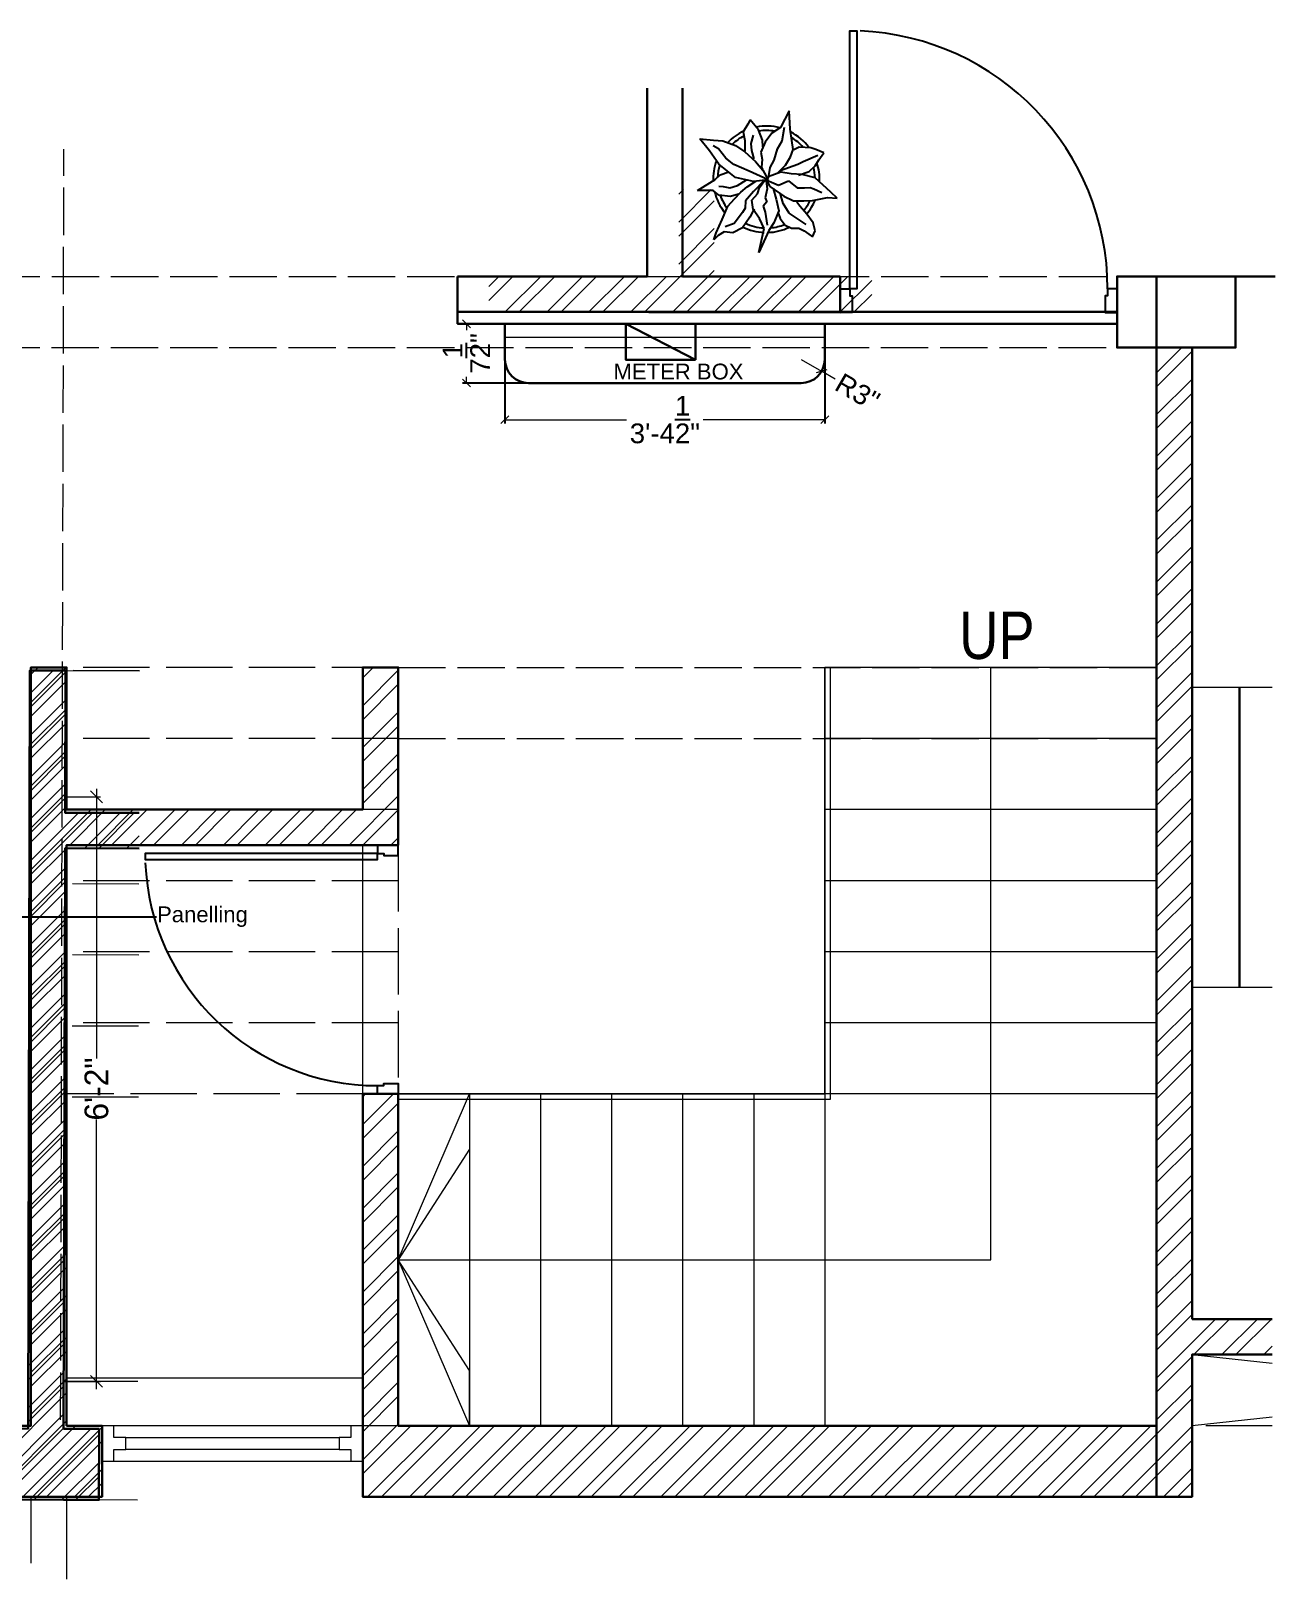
# Model space of a CAD drawing. Header units: millimetres. Extents: x 35877 to 3066687, y -650199 to -40525.
# Drawn here: x 148014.1 to 148171.6, y -179819 to -179623 of the extents above; entities that cross this region are included whole.
import ezdxf
from ezdxf import colors
from ezdxf.entities.mleader import LeaderData, LeaderLine
from ezdxf.math import Vec2, Vec3

# ---------------------------------------------------------------- set-up
doc = ezdxf.new("R2010")
doc.units = ezdxf.units.MM
doc.header["$MEASUREMENT"] = 0
doc.header["$PDMODE"] = 35
for name, pattern in [('ACAD_ISO02W100', [15, 12, -3]), ('ACAD_ISO04W100', [30, 24, -3, 0, -3]), ('DASHED', [0.75, 0.5, -0.25])]:
    doc.linetypes.add(name, pattern=pattern)
doc.layers.get('Defpoints').update_dxf_attribs({"color": 220})
for name, color, linetype in [('AR DOOR', 40, 'Continuous'), ('AR ELE-5', 134, 'Continuous'), ('AR HATCH-7', 7, 'Continuous'), ('GROUND FLOOR  ( Text )', 251, 'Continuous')]:
    doc.layers.add(name, color=color, linetype=linetype)
for name, color, linetype, lineweight in [('COLUMN', 1, 'Continuous', 30), ('dim05', 1, 'Continuous', 13), ('Electrical', 84, 'Continuous', 30), ('FURNITURE', 32, 'Continuous', 9), ('furniture dimensions', 1, 'DASHED', 0), ('GROUND FLOOR', 7, 'Continuous', 9), ('GROUND FLOOR  ( PLINE )', 251, 'Continuous', 30), ('GROUND FLOOR ( DW_RAIL )', 7, 'Continuous', 9), ('GROUND FLOOR ( STAIR )', 251, 'Continuous', 9), ('Labelling', 1, 'Continuous', 25), ('wall', 7, 'Continuous', 30), ('XX~SLAB ( BEAM )~ ( DIM )', 7, 'Continuous', 9)]:
    doc.layers.add(name, color=color, linetype=linetype, lineweight=lineweight)
doc.layers.add('PDF_INT-ELEC SWITCH BOARD', color=7, linetype='Continuous', true_color=0x00751d)
doc.styles.add('Arial', font='arial.ttf')
doc.styles.add('century g', font='GOTHIC.TTF')
doc.styles.add("Cn_BT_0'-0", font='swissc.ttf')
doc.styles.get("Standard").update_dxf_attribs({"font": 'arial.ttf', "height": 6})
doc.dimstyles.new('Archana', dxfattribs={"dimtxt": 2, "dimasz": 0.75, "dimexe": 0.5, "dimexo": 0.5, "dimgap": 0, "dimtad": 0, "dimzin": 0, "dimdsep": 46, "dimlunit": 4, "dimtxsty": 'century g', "dimblk": 'OBLIQUE', "dimcen": 0, "dimdle": 1, "dimclrd": 256, "dimclre": 256, "dimclrt": 256, "dimadec": 0, "dimazin": 0, "dimtfac": 1, "dimtofl": 0, "dimtmove": 1, "dimatfit": 3, "dimfxl": 1, "dimfxlon": 1, "dimtolj": 1, "dimtzin": 0, "dimlwd": -1, "dimlwe": -1, "dimarcsym": 0})
doc.dimstyles.new('ISO-25', dxfattribs={"dimtxt": 2.5, "dimasz": 1, "dimexe": 0.5, "dimexo": 1, "dimtad": 0, "dimdec": 1, "dimlunit": 4, "dimtxsty": 'Standard', "dimblk": 'OBLIQUE', "dimcen": 2.5, "dimclrd": 1, "dimclre": 1, "dimclrt": 5, "dimadec": 0, "dimazin": 0, "dimtfac": 1, "dimtdec": 1, "dimtmove": 0, "dimatfit": 3, "dimfxl": 1, "dimlwd": -1, "dimarcsym": 0})

# ---------------------------------------------------------------- blocks, each defined once
blk = doc.blocks.new('ARPLS010')
at = {"linetype": 'ByBlock'}
for p, q in [((0.121, 0.605), (-0.013, 0.459)), ((0.179, 0.666), (0.121, 0.605)), ((0.174, 0.573), (0.179, 0.666)), ((-0.278, 0.467), (-0.295, 0.42)), ((-0.248, 0.54), (-0.278, 0.467)), ((-0.182, 0.493), (-0.248, 0.54)), ((-0.222, 0.484), (-0.164, 0.347)), ((-0.125, 0.459), (-0.182, 0.493)), ((-0.072, 0.404), (-0.125, 0.459)), ((-0.013, 0.459), (-0.044, 0.336)), ((0.077, 0.412), (0.091, 0.447)), ((0.091, 0.447), (0.125, 0.522)), ((0.2, 0.432), (0.174, 0.573)), ((0.409, 0.44), (0.33, 0.38)), ((0.484, 0.459), (0.409, 0.44)), ((0.542, 0.434), (0.484, 0.459)), ((-0.295, 0.42), (-0.302, 0.309)), ((-0.302, 0.309), (-0.276, 0.258)), ((-0.164, 0.347), (-0.139, 0.295)), ((-0.139, 0.295), (-0.08, 0.131)), ((-0.038, 0.302), (-0.072, 0.404)), ((-0.044, 0.336), (-0.049, 0.232)), ((0.082, 0.358), (0.077, 0.412)), ((0.08, 0.288), (0.082, 0.358)), ((0.203, 0.352), (0.2, 0.432)), ((0.204, 0.254), (0.203, 0.352)), ((0.252, 0.313), (0.216, 0.287)), ((0.33, 0.38), (0.252, 0.313)), ((0.425, 0.373), (0.356, 0.269)), ((0.459, 0.303), (0.485, 0.354)), ((0.459, 0.236), (0.459, 0.303)), ((0.485, 0.354), (0.533, 0.42)), ((0.533, 0.42), (0.542, 0.434)), ((-0.469, 0.226), (-0.643, 0.216)), ((-0.643, 0.216), (-0.485, 0.134)), ((-0.359, 0.148), (-0.49, 0.172)), ((-0.362, 0.24), (-0.469, 0.226)), ((-0.278, 0.254), (-0.362, 0.24)), ((-0.287, 0.106), (-0.359, 0.148)), ((-0.21, 0.227), (-0.278, 0.254)), ((-0.132, 0.18), (-0.21, 0.227)), ((-0.063, 0.111), (-0.132, 0.18)), ((-0.049, 0.232), (-0.065, 0.135)), ((0.015, 0.209), (0.08, 0.288)), ((0.056, 0.114), (0.015, 0.209)), ((0.068, 0.032), (0.16, 0.165)), ((0.227, 0.157), (0.132, 0.131)), ((0.16, 0.165), (0.204, 0.254)), ((0.318, 0.213), (0.227, 0.157)), ((0.356, 0.269), (0.318, 0.213)), ((0.368, 0.128), (0.432, 0.176)), ((0.432, 0.176), (0.459, 0.236)), ((-0.485, 0.134), (-0.433, 0.051)), ((-0.433, 0.051), (-0.349, -0.011)), ((-0.18, 0.073), (-0.287, 0.106)), ((-0.111, 0.036), (-0.18, 0.073)), ((-0.013, 0.022), (-0.111, 0.036)), ((-0.084, -0.034), (0.007, 0.018)), ((0.003, 0.011), (-0.076, -0.16)), ((-0.065, 0.135), (-0.024, 0.018)), ((-0.024, 0.018), (0.009, 0.005)), ((0.006, -0.002), (0.068, 0.032)), ((0.007, 0.018), (0.02, -0.121)), ((0.009, 0.005), (0.056, 0.114)), ((0.017, -0.002), (0.091, 0.009)), ((0.088, 0.065), (0.187, 0.091)), ((0.091, 0.009), (0.173, -0.011)), ((0.173, -0.011), (0.212, 0.004)), ((0.187, 0.091), (0.297, 0.116)), ((0.212, 0.004), (0.252, -0.03)), ((0.297, 0.116), (0.408, 0.071)), ((0.309, 0.109), (0.368, 0.128)), ((0.309, -0.01), (0.43, 0.006)), ((0.408, 0.071), (0.482, 0.024)), ((0.482, 0.024), (0.689, -0.072)), ((-0.464, -0.073), (-0.558, -0.152)), ((-0.366, -0.036), (-0.464, -0.073)), ((-0.336, -0.142), (-0.413, -0.121)), ((-0.306, -0.033), (-0.366, -0.036)), ((-0.349, -0.011), (-0.256, -0.05)), ((-0.269, -0.135), (-0.336, -0.142)), ((-0.193, -0.113), (-0.269, -0.135)), ((-0.259, -0.2), (-0.168, -0.1)), ((-0.256, -0.05), (-0.185, -0.038)), ((-0.185, -0.038), (-0.114, -0.046)), ((-0.168, -0.1), (-0.084, -0.034)), ((-0.114, -0.046), (-0.093, -0.036)), ((0.02, -0.121), (-0.017, -0.291)), ((0.01, -0.014), (0.017, -0.002)), ((0.078, -0.064), (0.01, -0.014)), ((0.016, -0.023), (0.116, -0.122)), ((0.07, -0.179), (0.018, -0.1)), ((0.138, -0.083), (0.078, -0.064)), ((0.116, -0.122), (0.201, -0.195)), ((0.197, -0.135), (0.138, -0.083)), ((0.283, -0.123), (0.197, -0.135)), ((0.252, -0.03), (0.309, -0.01)), ((0.277, -0.114), (0.357, -0.156)), ((0.37, -0.064), (0.283, -0.123)), ((0.462, -0.021), (0.37, -0.064)), ((0.689, -0.072), (0.462, -0.021)), ((-0.558, -0.152), (-0.517, -0.172)), ((-0.517, -0.172), (-0.447, -0.216)), ((-0.447, -0.216), (-0.363, -0.202)), ((-0.363, -0.202), (-0.263, -0.2)), ((-0.363, -0.408), (-0.318, -0.29)), ((-0.318, -0.29), (-0.259, -0.2)), ((-0.076, -0.16), (-0.138, -0.304)), ((0.059, -0.27), (0.005, -0.185)), ((0.08, -0.342), (0.059, -0.27)), ((0.121, -0.239), (0.07, -0.179)), ((0.184, -0.299), (0.121, -0.239)), ((0.141, -0.261), (0.16, -0.336)), ((0.201, -0.195), (0.272, -0.198)), ((0.272, -0.198), (0.311, -0.225)), ((0.311, -0.225), (0.415, -0.304)), ((0.357, -0.156), (0.455, -0.226)), ((0.455, -0.226), (0.503, -0.317)), ((-0.368, -0.496), (-0.363, -0.408)), ((-0.199, -0.38), (-0.287, -0.45)), ((-0.138, -0.304), (-0.199, -0.38)), ((-0.017, -0.291), (-0.141, -0.446)), ((-0.042, -0.432), (-0.071, -0.352)), ((0.002, -0.48), (-0.042, -0.432)), ((0.064, -0.446), (0.066, -0.407)), ((0.066, -0.407), (0.08, -0.342)), ((0.16, -0.336), (0.15, -0.445)), ((0.252, -0.362), (0.184, -0.299)), ((0.376, -0.416), (0.252, -0.362)), ((0.502, -0.472), (0.376, -0.416)), ((0.415, -0.304), (0.447, -0.388)), ((0.503, -0.317), (0.494, -0.398)), ((0.494, -0.398), (0.528, -0.452)), ((-0.382, -0.625), (-0.368, -0.496)), ((-0.269, -0.533), (-0.382, -0.625)), ((-0.287, -0.45), (-0.314, -0.498)), ((-0.141, -0.446), (-0.269, -0.533)), ((0.104, -0.646), (0.002, -0.48)), ((0.106, -0.5), (0.104, -0.646)), ((0.15, -0.445), (0.106, -0.5)), ((0.567, -0.494), (0.502, -0.472)), ((0.528, -0.452), (0.567, -0.494))]:
    blk.add_line(p, q, dxfattribs=at)
for radius, start, end in [(0.5, 87.2367, 107.9154), (0.458, 91.6596, 104.0784), (0.5, 49.0791, 67.0324), (0.5, 126.2799, 152.7042), (0.458, 130.7647, 148.9789), (0.458, 49.8461, 63.9764), (0.458, 5.0517, 21.9108), (0.5, 1.3782, 25.7565), (0.5, 164.9216, 191.0302), (0.458, 169.9629, 188.6517), (0.458, 334.5625, 357.1532), (0.5, 333.6991, 357.5577), (0.5, 205.1623, 226.3204), (0.458, 207.232, 224.0819), (0.5, 283.5324, 308.8712), (0.458, 289.266, 306.1107), (0.5, 249.553, 272.4234), (0.458, 252.8522, 267.711)]:
    blk.add_arc((0, 0), radius, start, end, dxfattribs=at)
blk = doc.blocks.new('*U478')
at = {"transparency": 33554687}
for points in [[(0, 0), (0, 1088.1), (30, 1088.1), (30, 0)], [(-40, 0), (0, 0), (0, -30), (10, -30), (10, -100), (-40, -100)], [(1128.1, 0), (1088.1, 0), (1088.1, -30), (1078.1, -30), (1078.1, -100), (1128.1, -100)]]:
    blk.add_lwpolyline(points, close=True, dxfattribs=at)
at = {"layer": 'AR ELE-5', "linetype": 'ByBlock', "ltscale": 15, "transparency": 33554687}
blk.add_arc((-1.6, -0.7), 1089.7, 0.03474, 87.62699, dxfattribs=at)
blk = doc.blocks.new('_Oblique')
at = {"layer": 'wall', "color": 0, "lineweight": -2}
blk.add_line((-0.5, -0.5), (0.5, 0.5), dxfattribs=at)
blk = doc.blocks.new('*D459')
at = {"layer": 'Defpoints', "color": 0, "lineweight": 0, "transparency": 16777216}
for p in [(148074.15, -179663.6), (148114.65, -179663.6), (148114.65, -179672.21)]:
    blk.add_point(p, dxfattribs=at)
at = {"layer": 'dim05', "color": 1, "linetype": 'Continuous', "lineweight": -2, "transparency": 16777216}
for p, q in [((148074.15, -179664.6), (148074.15, -179672.71)), ((148114.65, -179664.6), (148114.65, -179672.71))]:
    blk.add_line(p, q, dxfattribs=at)
at = {"layer": 'dim05', "color": 1, "linetype": 'Continuous', "transparency": 16777216}
for p, q in [((148074.15, -179672.21), (148089.54, -179672.21)), ((148114.65, -179672.21), (148099.25, -179672.21))]:
    blk.add_line(p, q, dxfattribs=at)
at = {"layer": 'dim05', "color": 1, "transparency": 16777216, "rotation": 180}
blk.add_blockref('_Oblique', (148074.15, -179672.21), dxfattribs=at)
at = {"layer": 'dim05', "color": 1, "transparency": 16777216}
blk.add_blockref('_Oblique', (148114.65, -179672.21), dxfattribs=at)
at = {"layer": 'dim05', "color": 5, "lineweight": 25, "transparency": 16777216, "insert": (148094.4, -179672.21), "char_height": 2.5, "attachment_point": 5, "style": 'Arial'}
blk.add_mtext('3\'-4{\\H1x;\\S1/2;}"', dxfattribs=at)
blk = doc.blocks.new('*D460')
at = {"layer": 'Defpoints', "color": 0, "lineweight": 0, "transparency": 16777216}
for p in [(148069.27, -179660.07), (148079.56, -179660.07), (148079.56, -179667.57)]:
    blk.add_point(p, dxfattribs=at)
at = {"layer": 'dim05', "color": 1, "linetype": 'Continuous', "lineweight": -2, "transparency": 16777216}
for p, q in [((148078.56, -179660.07), (148068.77, -179660.07)), ((148078.56, -179667.57), (148068.77, -179667.57))]:
    blk.add_line(p, q, dxfattribs=at)
at = {"layer": 'dim05', "color": 1, "linetype": 'Continuous', "transparency": 16777216}
for p, q in [((148069.27, -179660.07), (148069.27, -179660.86)), ((148069.27, -179667.57), (148069.27, -179666.79))]:
    blk.add_line(p, q, dxfattribs=at)
at = {"layer": 'dim05', "color": 1, "transparency": 16777216}
for p, rotation in [((148069.27, -179660.07), 90), ((148069.27, -179667.57), 270)]:
    blk.add_blockref('_Oblique', p, dxfattribs=dict(at, rotation=rotation))
at = {"layer": 'dim05', "color": 5, "lineweight": 25, "transparency": 16777216, "insert": (148069.27, -179663.82), "char_height": 2.5, "attachment_point": 5, "rotation": 90, "style": 'Arial'}
blk.add_mtext('7{\\H1x;\\S1/2;}"', dxfattribs=at)
blk = doc.blocks.new('*D461')
at = {"layer": 'Defpoints', "color": 0, "lineweight": 0, "transparency": 16777216}
for p in [(148111.65, -179664.57), (148114.24, -179666.08)]:
    blk.add_point(p, dxfattribs=at)
at = {"layer": 'dim05', "color": 1, "linetype": 'Continuous', "transparency": 16777216}
for p in [(148111.65, -179664.57), (148115.97, -179667.08)]:
    blk.add_line(p, (148114.24, -179666.08), dxfattribs=at)
at = {"layer": 'dim05', "color": 1, "transparency": 16777216, "rotation": 149.9124549091345}
blk.add_blockref('_Oblique', (148114.24, -179666.08), dxfattribs=at)
at = {"layer": 'dim05', "color": 5, "lineweight": 25, "transparency": 16777216, "insert": (148118.79, -179668.71), "char_height": 2.5, "attachment_point": 5, "rotation": 329.9125, "style": 'Arial'}
blk.add_mtext('R3"', dxfattribs=at)
blk = doc.blocks.new('*U18')
for points in [[(0, 0), (0, 1120), (-30, 1120), (-30, 0)], [(40, 0), (0, 0), (0, -30), (-10, -30), (-10, -100), (40, -100)], [(-1160, 0), (-1120, 0), (-1120, -30), (-1110, -30), (-1110, -100), (-1160, -100)]]:
    blk.add_lwpolyline(points, close=True)
at = {"layer": 'AR ELE-5', "linetype": 'ByBlock', "ltscale": 15}
blk.add_arc((1.6, -0.7), 1121.6, 92.37301, 179.96526, dxfattribs=at)
blk = doc.blocks.new('*D487')
at = {"layer": 'Defpoints', "color": 0, "linetype": 'Continuous', "lineweight": 0, "transparency": 16777216}
for p in [(148013.79, -179719.95, 0.05), (148013.79, -179793.96, 0.05), (148022.45, -179793.96)]:
    blk.add_point(p, dxfattribs=at)
at = {"layer": 'furniture dimensions', "color": 5, "linetype": 'ByBlock', "transparency": 16777216}
blk.add_line((148018.45, -179719.95), (148022.95, -179719.95), dxfattribs=at)
at = {"layer": 'furniture dimensions', "color": 5, "linetype": 'Continuous', "transparency": 16777216}
for p, q in [((148022.45, -179718.95), (148022.45, -179753.08)), ((148022.45, -179794.96), (148022.45, -179760.83)), ((148018.45, -179793.96), (148022.95, -179793.96))]:
    blk.add_line(p, q, dxfattribs=at)
at = {"layer": 'furniture dimensions', "color": 5, "linetype": 'Continuous', "transparency": 16777216, "xscale": 1.5, "yscale": 1.5, "zscale": 1.5}
for p, rotation in [((148022.45, -179719.95), 90), ((148022.45, -179793.96), 270)]:
    blk.add_blockref('_Oblique', p, dxfattribs=dict(at, rotation=rotation))
at = {"layer": 'furniture dimensions', "linetype": 'Continuous', "lineweight": 0, "transparency": 16777216, "insert": (148022.45, -179756.95), "char_height": 3, "attachment_point": 5, "rotation": 90, "style": 'century g'}
blk.add_mtext('\\A1;6\'-2"', dxfattribs=at)

msp = doc.modelspace()

# ---------------------------------------------------------------- hatches: boundary and pattern name
at = {"layer": 'AR HATCH-7', "lineweight": 0, "true_color": 0x939598, "transparency": 33554687}
h = msp.add_hatch(dxfattribs=at)
h.set_pattern_fill('ANSI32', color=252, scale=10)
h.set_pattern_definition([(45, (191.932, 770.625), (-2.65165043, 2.65165043), []), (45, (193.7, 770.625), (-2.65165043, 2.65165043), [])])
h.paths.add_polyline_path([(148156.645, -179799.573), (148060.645, -179799.573), (148056.145, -179799.573), (148056.145, -179804.073), (148056.145, -179808.573), (148156.645, -179808.573)])
h.paths.add_polyline_path([(148060.645, -179757.573), (148058.02, -179757.573), (148056.145, -179757.573), (148056.145, -179799.573), (148060.645, -179799.573)], flags=17)
h.paths.add_polyline_path([(148161.145, -179663.073), (148156.645, -179663.073), (148156.645, -179808.573), (148161.145, -179808.573), (148161.145, -179790.573), (148171.288, -179790.573), (148171.288, -179786.073), (148161.145, -179786.073)])
h.paths.add_polyline_path([(148120.607, -179655.64), (148120.607, -179654.073), (148072.107, -179654.073), (148072.107, -179658.573), (148118.645, -179658.573), (148120.607, -179658.577)])
h.paths.add_polyline_path([(148100.645, -179643.084), (148096.145, -179643.084), (148096.145, -179654.073), (148100.645, -179654.073)])
h.paths.add_polyline_path([(148014.145, -179703.573), (148014.145, -179719.573), (148014.145, -179799.573), (148009.145, -179799.573), (147995.922, -179799.573), (147995.922, -179808.573), (148018.645, -179808.573), (148023.145, -179808.573), (148023.145, -179799.573), (148018.645, -179799.573), (148018.645, -179726.073), (148060.645, -179726.073), (148060.645, -179721.573), (148018.645, -179721.573), (148018.645, -179703.573)])
h.paths.add_polyline_path([(148060.645, -179712.573), (148056.145, -179712.573), (148056.145, -179721.573), (148060.645, -179721.573)], flags=17)
h.paths.add_polyline_path([(148060.645, -179703.573), (148056.145, -179703.573), (148056.145, -179712.573), (148060.645, -179712.573)], flags=17)
h = msp.add_hatch(dxfattribs=at)
h.set_pattern_fill('ANSI32', color=252, scale=10)
h.set_pattern_definition([(45, (2.2, 1266.2413), (-2.65165043, 2.65165043), []), (45, (3.9678, 1266.2413), (-2.65165043, 2.65165043), [])])
h.paths.add_polyline_path([(147938.774, -179799.766), (147911.774, -179799.697), (147911.751, -179808.697), (147938.751, -179808.766)])
h.paths.add_polyline_path([(148022.774, -179799.983), (148018.274, -179799.972), (148018.464, -179726.472), (148027.829, -179726.496), (148027.841, -179721.996), (148018.475, -179721.972), (148018.522, -179703.972), (148014.022, -179703.96), (148013.981, -179719.96), (148013.774, -179799.96), (148008.774, -179799.947), (147999.276, -179799.923), (147989.776, -179799.92), (147989.776, -179799.898), (147986.774, -179799.89), (147986.762, -179804.39), (147986.751, -179808.89), (148018.251, -179808.972), (148022.751, -179808.983)])

# ---------------------------------------------------------------- linework, layer by layer
at = {"layer": 'COLUMN', "transparency": 33554687}
msp.add_lwpolyline([(148166.645, -179654.073), (148166.645, -179663.073), (148151.645, -179663.073), (148151.645, -179654.073)], close=True, dxfattribs=at)
at = {"layer": 'FURNITURE', "lineweight": 30, "transparency": 33554687}
for p, q in [((148074.145, -179660.073), (148074.145, -179664.573)), ((148114.645, -179664.573), (148114.645, -179660.073)), ((148077.145, -179667.573), (148111.645, -179667.573))]:
    msp.add_line(p, q, dxfattribs=at)
msp.add_lwpolyline([(148068.145, -179658.573), (148151.645, -179658.573), (148151.645, -179660.073), (148068.145, -179660.073)], close=True, dxfattribs=at)
at = {"layer": 'FURNITURE', "lineweight": 5, "transparency": 33554687}
msp.add_lwpolyline([(148074.145, -179660.073), (148114.645, -179660.073), (148114.645, -179661.786), (148074.145, -179661.786)], close=True, dxfattribs=at)
at = {"layer": 'FURNITURE', "lineweight": 30, "transparency": 33554687}
for centre, start, end in [((148077.145, -179664.573), 180, 270), ((148111.645, -179664.573), 270, 0)]:
    msp.add_arc(centre, 3, start, end, dxfattribs=at)
at = {"layer": 'GROUND FLOOR', "transparency": 33554687}
for p, q in [((148092.145, -179630.236), (148092.145, -179654.073)), ((148096.645, -179630.236), (148096.645, -179654.073)), ((148092.145, -179654.073), (148068.145, -179654.073)), ((148068.145, -179658.573), (148068.145, -179654.073)), ((148092.145, -179654.073), (148068.145, -179654.073)), ((148068.145, -179658.573), (148068.145, -179654.073)), ((148096.645, -179654.073), (148114.645, -179654.073)), ((148096.645, -179654.073), (148114.645, -179654.073)), ((148156.645, -179654.073), (148156.645, -179808.573)), ((148114.645, -179658.573), (148068.145, -179658.573)), ((148161.145, -179663.073), (148161.145, -179786.073)), ((148056.145, -179721.573), (148056.145, -179703.573)), ((148060.645, -179726.073), (148060.645, -179703.573)), ((148161.145, -179706.073), (148171.288, -179706.073)), ((148056.145, -179808.573), (148056.145, -179726.073)), ((148161.145, -179744.073), (148171.288, -179744.073)), ((148060.645, -179799.573), (148060.645, -179757.573)), ((148161.145, -179790.573), (148161.145, -179808.573)), ((148156.645, -179799.573), (148023.145, -179799.573)), ((148027.616, -179808.996), (147854.751, -179808.549)), ((148018.645, -179808.573), (148018.645, -179818.99))]:
    msp.add_line(p, q, dxfattribs=at)
at = {"layer": 'GROUND FLOOR', "color": 5, "transparency": 33554687}
for p, q in [((148027.829, -179726.496), (148018.464, -179726.472)), ((148060.645, -179726.073), (148018.645, -179726.073))]:
    msp.add_line(p, q, dxfattribs=at)
at = {"layer": 'GROUND FLOOR', "color": 1, "linetype": 'ACAD_ISO04W100', "transparency": 33554687}
for p, q in [((148161.145, -179790.573), (148171.288, -179791.641)), ((148171.288, -179798.505), (148161.145, -179799.573))]:
    msp.add_line(p, q, dxfattribs=at)
at = {"layer": 'GROUND FLOOR', "linetype": 'ACAD_ISO02W100', "ltscale": 0.7, "transparency": 33554687}
msp.add_line((148171.288, -179799.573), (148161.145, -179799.573), dxfattribs=at)
at = {"layer": 'GROUND FLOOR', "transparency": 33554687}
msp.add_lwpolyline([(148114.645, -179703.573), (148114.645, -179757.573), (148060.645, -179757.573)], dxfattribs=at)
at = {"layer": 'GROUND FLOOR', "color": 1, "linetype": 'ACAD_ISO02W100', "ltscale": 0.7, "transparency": 33554687}
msp.add_lwpolyline([(148014.145, -179808.573), (148014.145, -179818.99)], dxfattribs=at)
at = {"layer": 'GROUND FLOOR  ( PLINE )', "transparency": 33554687}
for p, q in [((148092.145, -179654.073), (148092.145, -179630.236)), ((148096.645, -179630.236), (148096.645, -179654.073)), ((148068.145, -179658.573), (148068.145, -179654.073)), ((148068.145, -179654.073), (148092.145, -179654.073)), ((148068.145, -179658.573), (148068.145, -179654.073)), ((148068.145, -179654.073), (148092.145, -179654.073)), ((148096.645, -179654.073), (148116.607, -179654.073)), ((148096.645, -179654.073), (148116.607, -179654.073)), ((148116.607, -179654.073), (148116.607, -179658.64)), ((148120.645, -179658.573), (148068.145, -179658.573)), ((148116.607, -179658.64), (148068.145, -179658.573))]:
    msp.add_line(p, q, dxfattribs=at)
at = {"layer": 'GROUND FLOOR  ( PLINE )', "lineweight": 0, "transparency": 33554687}
for p, q in [((148027.655, -179793.996), (148018.289, -179793.972)), ((148056.145, -179793.573), (148018.645, -179793.573))]:
    msp.add_line(p, q, dxfattribs=at)
at = {"layer": 'GROUND FLOOR  ( PLINE )', "transparency": 33554687}
for points in [[(148171.288, -179790.573), (148161.145, -179790.573), (148161.145, -179808.573), (148156.645, -179808.573), (148156.645, -179654.073), (148171.645, -179654.073)], [(148161.145, -179663.073), (148161.145, -179786.073)], [(148027.841, -179721.996), (148018.475, -179721.972), (148018.522, -179703.972), (148014.022, -179703.96), (148013.774, -179799.96), (147986.774, -179799.89), (147986.751, -179808.89), (148018.251, -179808.972)], [(148018.645, -179799.573), (148018.645, -179726.073), (148060.645, -179726.073), (148060.645, -179703.573), (148056.145, -179703.573), (148056.145, -179721.573), (148018.645, -179721.573), (148018.645, -179703.573), (148014.145, -179703.573), (148014.145, -179799.573), (147995.922, -179799.573)], [(148167.145, -179706.073), (148167.145, -179744.073)], [(148018.274, -179799.972), (148018.464, -179726.472), (148027.829, -179726.496)], [(148161.145, -179786.073), (148171.288, -179786.073)], [(148018.251, -179808.972), (148018.251, -179808.972), (148022.751, -179808.983), (148022.774, -179799.983), (148018.274, -179799.972)], [(148018.645, -179808.573), (148018.645, -179808.573), (148023.145, -179808.573), (148023.145, -179799.573), (148018.645, -179799.573)], [(147995.922, -179808.573), (148018.645, -179808.573)]]:
    msp.add_lwpolyline(points, dxfattribs=at)
msp.add_lwpolyline([(148156.645, -179799.573), (148060.645, -179799.573), (148060.645, -179757.573), (148056.145, -179757.573), (148056.145, -179808.573), (148156.645, -179808.573)], close=True, dxfattribs=at)
at = {"layer": 'GROUND FLOOR ( DW_RAIL )', "transparency": 33554687}
msp.add_lwpolyline([(148056.145, -179799.573), (148054.645, -179799.573), (148054.645, -179801.073), (148053.145, -179801.073), (148053.145, -179802.573), (148026.145, -179802.573), (148026.145, -179801.073), (148024.645, -179801.073), (148024.645, -179799.573), (148023.145, -179799.573), (148023.145, -179804.073), (148024.645, -179804.073), (148024.645, -179802.573), (148026.145, -179802.573), (148026.145, -179801.073), (148053.145, -179801.073), (148053.145, -179802.573), (148054.645, -179802.573), (148054.645, -179804.073), (148056.145, -179804.073), (148056.145, -179799.573), (148023.145, -179799.573), (148023.145, -179804.073), (148056.145, -179804.073)], close=True, dxfattribs=at)
at = {"layer": 'GROUND FLOOR ( STAIR )', "color": 5, "linetype": 'ACAD_ISO02W100', "ltscale": 0.7, "transparency": 33554687}
for p, q in [((148027.888, -179703.996), (148018.522, -179703.972)), ((148060.645, -179703.573), (148018.645, -179703.573)), ((148060.645, -179712.573), (148018.645, -179712.573)), ((148027.841, -179721.996), (148018.475, -179721.972)), ((148060.645, -179721.573), (148018.645, -179721.573)), ((148060.645, -179726.073), (148060.645, -179757.573)), ((148060.645, -179730.573), (148018.645, -179730.573)), ((148027.818, -179730.996), (148018.452, -179730.972)), ((148027.795, -179739.996), (148018.429, -179739.972)), ((148060.645, -179739.573), (148018.645, -179739.573)), ((148027.771, -179748.996), (148018.406, -179748.972)), ((148060.645, -179748.573), (148018.645, -179748.573)), ((148027.748, -179757.996), (148018.382, -179757.972)), ((148056.145, -179757.573), (148018.645, -179757.573))]:
    msp.add_line(p, q, dxfattribs=at)
at = {"layer": 'GROUND FLOOR ( STAIR )', "transparency": 33554687}
for p, q in [((148156.645, -179703.573), (148114.645, -179703.573)), ((148114.645, -179703.573), (148114.645, -179799.573)), ((148156.645, -179712.573), (148114.645, -179712.573)), ((148156.645, -179721.573), (148114.645, -179721.573)), ((148156.645, -179730.573), (148114.645, -179730.573)), ((148156.645, -179739.573), (148114.645, -179739.573)), ((148156.645, -179748.573), (148114.645, -179748.573)), ((148156.645, -179757.573), (148060.645, -179757.573)), ((148069.645, -179757.573), (148069.645, -179799.573)), ((148078.645, -179757.573), (148078.645, -179799.573)), ((148087.645, -179757.573), (148087.645, -179799.573)), ((148096.645, -179757.573), (148096.645, -179799.573)), ((148105.645, -179757.573), (148105.645, -179799.573))]:
    msp.add_line(p, q, dxfattribs=at)
msp.add_lwpolyline([(148060.645, -179778.573), (148069.645, -179757.573), (148069.645, -179764.573), (148060.645, -179778.573), (148069.645, -179799.573), (148069.645, -179792.573), (148060.645, -179778.573), (148135.645, -179778.573), (148135.645, -179703.573)], dxfattribs=at)
msp.add_lwpolyline([(148060.645, -179757.573), (148114.645, -179757.573), (148114.645, -179703.573), (148115.345, -179703.573), (148115.345, -179758.273), (148060.645, -179758.273)], close=True, dxfattribs=at)
at = {"layer": 'Labelling', "color": 251, "linetype": 'ACAD_ISO02W100', "lineweight": 0, "ltscale": 0.5, "true_color": 0x636466, "transparency": 33554687}
for p, q in [((148017.899, -179798.832), (148018.315, -179637.958)), ((148009.273, -179654.073), (148156.645, -179654.073)), ((148009.25, -179663.073), (148156.645, -179663.073)), ((148060.645, -179703.573), (148156.645, -179703.573)), ((148060.645, -179712.573), (148156.645, -179712.573))]:
    msp.add_line(p, q, dxfattribs=at)
at = {"layer": 'PDF_INT-ELEC SWITCH BOARD', "color": 40, "lineweight": 30, "true_color": 0xffc61a, "transparency": 33554687}
msp.add_line((148089.454, -179660.073), (148098.27, -179664.621), dxfattribs=at)
msp.add_lwpolyline([(148098.27, -179664.621), (148098.27, -179660.073), (148089.454, -179660.073), (148089.454, -179664.621)], close=True, dxfattribs=at)
at = {"layer": 'XX~SLAB ( BEAM )~ ( DIM )', "transparency": 33554687}
msp.add_line((148018.522, -179703.972), (148027.888, -179703.996), dxfattribs=at)

# ---------------------------------------------------------------- block references
at = {"transparency": 33554687, "xscale": 13.47973786482115, "yscale": 13.47973786482115, "zscale": 13.47973786482115, "rotation": 270.106449045987}
msp.add_blockref('ARPLS010', (148107.242, -179641.77), dxfattribs=at)
at = {"layer": 'AR DOOR', "linetype": 'ByBlock', "lineweight": -2, "transparency": 33554687, "extrusion": (0, 0, -1), "xscale": -0.02999999999997555, "yscale": 0.02999999999997555, "zscale": -0.02999999999997555}
msp.add_blockref('*U478', (-148117.807, -179655.64), dxfattribs=at)
at = {"layer": 'AR DOOR', "linetype": 'ByBlock', "lineweight": -2, "transparency": 33554687, "extrusion": (0, 0, -1), "xscale": -0.02624999999989069, "yscale": 0.02624999999989069, "zscale": -0.02624999999989069, "rotation": 270}
msp.add_blockref('*U18', (-148058.02, -179727.123), dxfattribs=at)

# ---------------------------------------------------------------- texts
at = {"layer": 'Electrical', "color": 5, "transparency": 33554687}
msp.add_text('METER BOX ', height=2, dxfattribs=at).set_placement((148087.894, -179667.114))
at = {"layer": 'GROUND FLOOR  ( Text )', "transparency": 33554687, "insert": (148136.433, -179699.547), "char_height": 6, "attachment_point": 5, "style": "Cn_BT_0'-0"}
msp.add_mtext('UP', dxfattribs=at)

# ---------------------------------------------------------------- dimensions: what is measured, and where the dimension line sits
at = {"layer": 'dim05', "color": 27, "lineweight": 25, "true_color": 0x7d5120, "transparency": 33554687}
dim = msp.add_linear_dim(base=(148069.265, -179660.073), p1=(148079.561, -179667.573), p2=(148079.561, -179660.073), angle=90, dimstyle='ISO-25', override={"dimtxsty": 'Arial'}, dxfattribs=at)
dim.commit()
dim.dimension.update_dxf_attribs({"geometry": '*D460', "text_midpoint": (148069.265, -179663.823)})
dim = msp.add_linear_dim(base=(148114.645, -179672.214), p1=(148074.145, -179663.6), p2=(148114.645, -179663.6), dimstyle='ISO-25', override={"dimtxsty": 'Arial'}, dxfattribs=at)
dim.commit()
dim.dimension.update_dxf_attribs({"geometry": '*D459', "text_midpoint": (148094.395, -179672.214)})
dim = msp.add_radius_dim(center=(148111.645, -179664.573), mpoint=(148114.241, -179666.077), dimstyle='ISO-25', override={"dimtxsty": 'Arial'}, dxfattribs=at)
dim.commit()
dim.dimension.update_dxf_attribs({"geometry": '*D461', "text_midpoint": (148118.79, -179668.713)})
at = {"layer": 'furniture dimensions', "color": 5, "linetype": 'Continuous', "lineweight": 0, "transparency": 33554687}
dim = msp.add_linear_dim(base=(148022.445, -179793.96, -0.05), p1=(148013.789, -179719.947), p2=(148013.789, -179793.96), angle=90, dimstyle='Archana', override={"dimtxt": 3, "dimasz": 1.5, "dimdec": 0, "dimclrd": 5, "dimclre": 5, "dimfxl": 4}, dxfattribs=at)
dim.commit()
dim.dimension.update_dxf_attribs({"geometry": '*D487', "text_midpoint": (148022.445, -179756.954, -0.05)})

# ---------------------------------------------------------------- leaders
at = {"layer": 'dim05', "color": 1, "lineweight": 0, "transparency": 33554687}
ml = msp.add_multileader_mtext('Standard', dxfattribs=at)
ml.set_content('Panelling', color=1)
ml.set_leader_properties(color=5)
ml.build(insert=Vec2(0, 0))
ml.multileader.update_dxf_attribs({"text_right_attachment_type": 6, "dogleg_length": 0.36, "arrow_head_size": 2})
ctx = ml.context
ctx.base_point, ctx.char_height, ctx.arrow_head_size, ctx.landing_gap_size, ctx.plane_origin = Vec3(148030.019, -179735.131, -0.05), 2, 2, 0.09, Vec3(148032.676, -179735.131, -0.05)
ctx.right_attachment = 6
notes = []
notes.append((ctx, [(0, (1, 1, 0), (148029.659, -179735.131, -0.05), (1, 0), 0.36, [(0, [(148009.098, -179735.131, -0.05)], 0, [])])]))
ctx.mtext.insert, ctx.mtext.width, ctx.mtext.flow_direction = Vec3(148030.109, -179733.837, -0.05), 14.68213, 5
for ctx, leaders in notes:
    for number, flags, end, landing, length, lines in leaders:
        leader = LeaderData()
        leader.index, (leader.has_last_leader_line, leader.has_dogleg_vector, leader.attachment_direction) = number, flags
        leader.last_leader_point, leader.dogleg_vector, leader.dogleg_length = Vec3(end), Vec3(landing), length
        for number, points, colour, breaks in lines:
            line = LeaderLine()
            line.index, line.vertices, line.color, line.breaks = number, Vec3.list(points), colors.encode_raw_color(colour), breaks
            leader.lines.append(line)
        ctx.leaders.append(leader)

doc.saveas('drawing.dxf')
